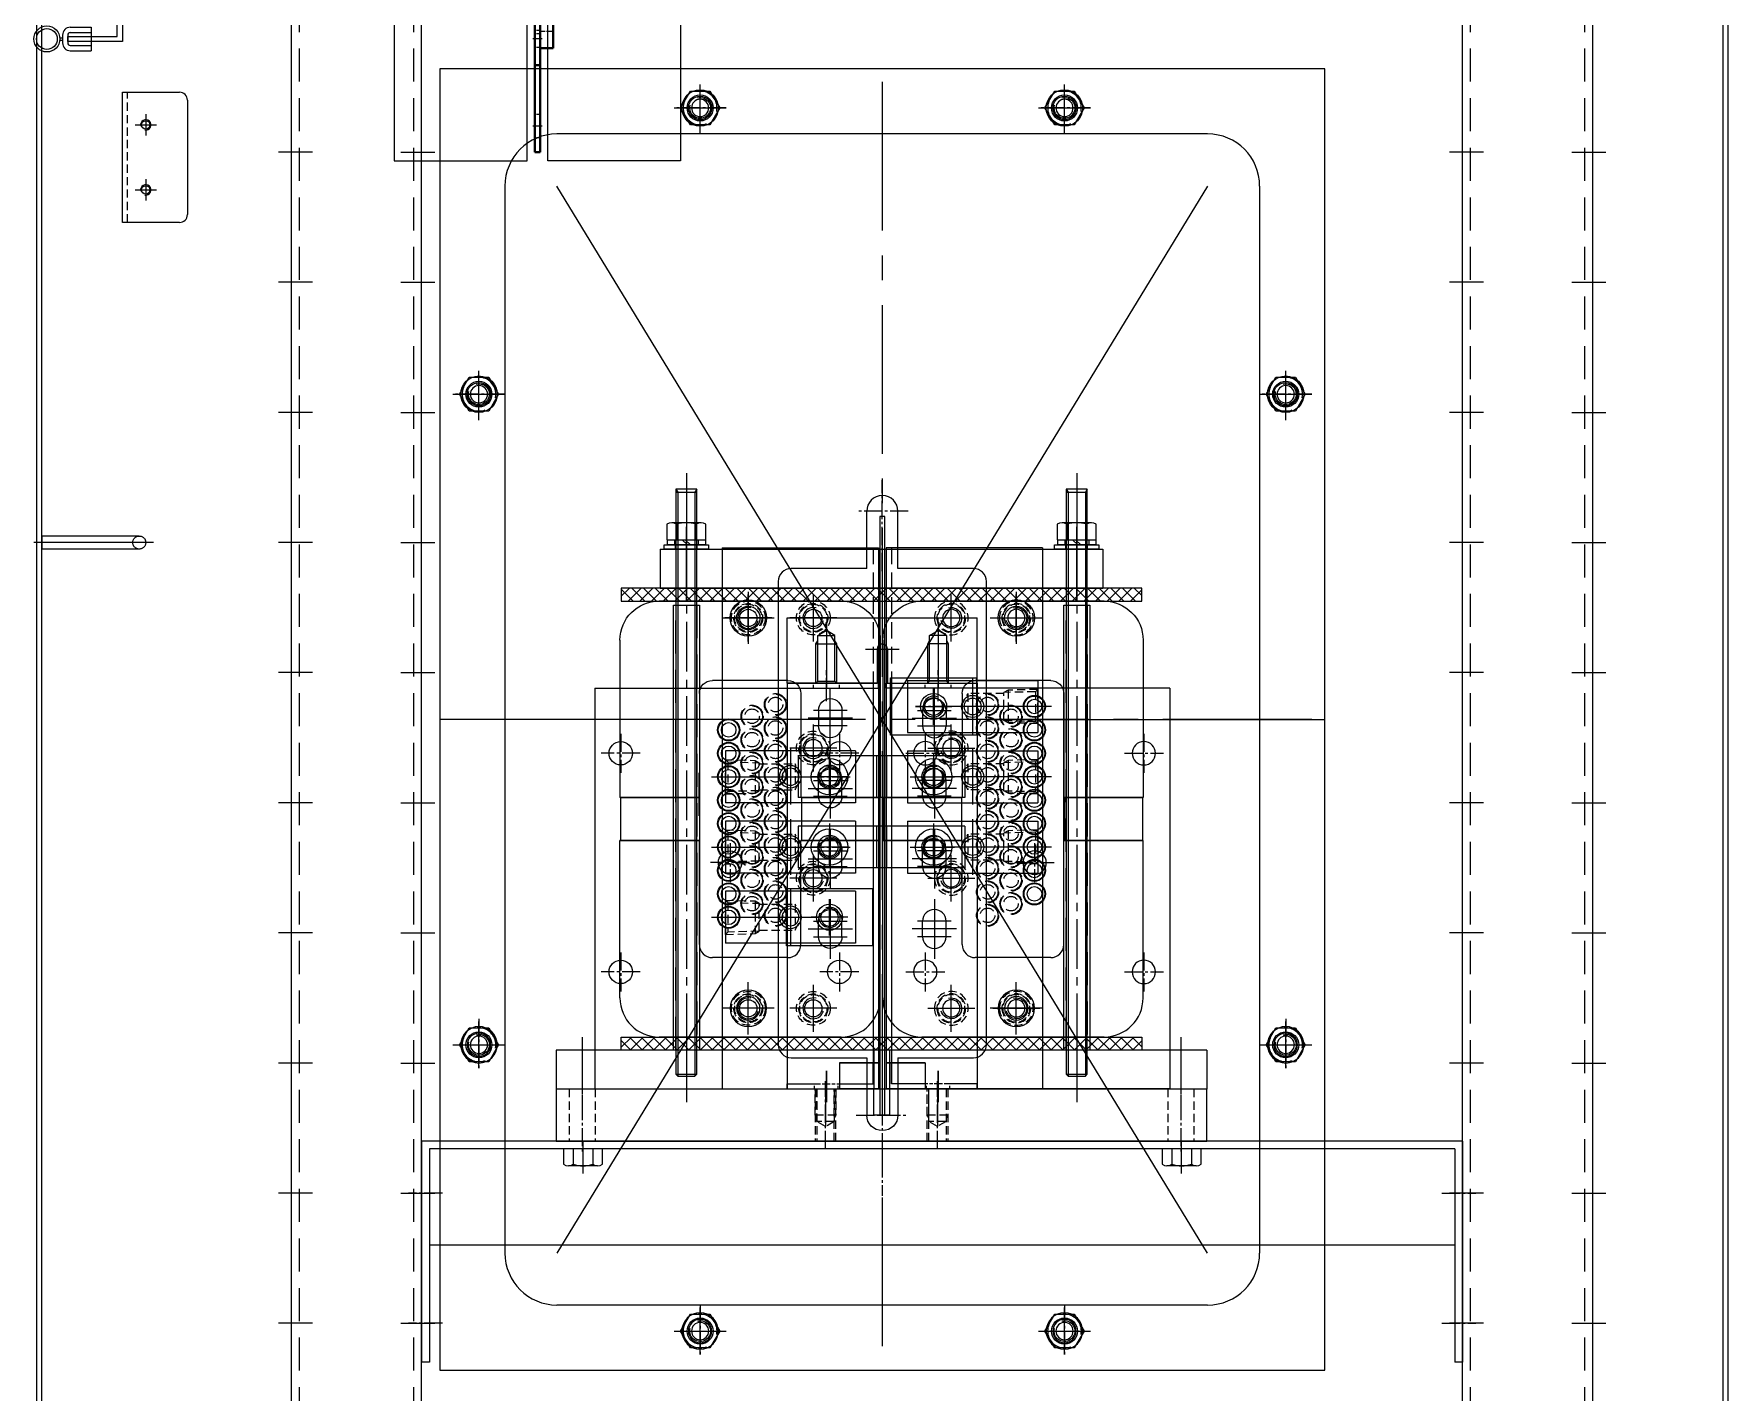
# Model space of a CAD drawing. Header units: millimetres. Extents: x 24815 to 37444, y -10619 to 6020.
# Drawn here: x 36793 to 37444, y 321 to 842 of the extents above; entities that cross this region are included whole.
import ezdxf

# ---------------------------------------------------------------- set-up
doc = ezdxf.new("R2010")
doc.units = ezdxf.units.MM
for name, pattern in [('CENTER', [50.8, 31.75, -6.35, 6.35, -6.35]), ('CENTER1', [10, 7, -1, 1, -1]), ('CENTER2', [28.575, 19.05, -3.175, 3.175, -3.175]), ('DPDM0486$0$CHAIN', [0.3543, 0.2362, -0.0295, 0.0591, -0.0295]), ('DPDM0486$0$DASHED', [0.2067, 0.1654, -0.0413]), ('DPDM0487$0$CHAIN', [0.3543, 0.2362, -0.0295, 0.0591, -0.0295]), ('DPDM0487$0$DASHED', [0.2067, 0.1654, -0.0413]), ('HIDDEN', [9.525, 6.35, -3.175]), ('HIDDEN2', [4.7625, 3.175, -1.5875]), ('HIDDENX2', [19.05, 12.7, -6.35])]:
    doc.linetypes.add(name, pattern=pattern)
for name, color, linetype in [('3', 3, 'Continuous'), ('______', 7, 'Continuous'), ('CENTER', 1, 'CENTER'), ('CL', 1, 'CENTER'), ('H', 2, 'HIDDEN'), ('HIDDEN', 2, 'HIDDEN'), ('THIN', 3, 'Continuous'), ('피치선', 1, 'Continuous')]:
    doc.layers.add(name, color=color, linetype=linetype)
for name, color, linetype, lineweight in [('DPDM0486$0$가려진 것(ISO)', 2, 'DPDM0486$0$DASHED', 18), ('DPDM0486$0$가시적인 것(ISO)', 3, 'Continuous', 40), ('DPDM0486$0$중심선(ISO)', 1, 'Continuous', 25), ('DPDM0487$0$가려진 것(ISO)', 2, 'DPDM0487$0$DASHED', 18), ('DPDM0487$0$가시적인 것(ISO)', 3, 'Continuous', 40), ('DPDM0487$0$중심선(ISO)', 1, 'Continuous', 25), ('외형선', 3, 'Continuous', 30)]:
    doc.layers.add(name, color=color, linetype=linetype, lineweight=lineweight)

# ---------------------------------------------------------------- blocks, each defined once
blk = doc.blocks.new('87erfasdfasdfasdfasdfsdaf')
at = {"color": 140}
for p, q in [((-12215.28, 14062.53), (-12215.28, 14958.53)), ((-12165.28, 14062.53), (-12165.28, 14958.53))]:
    blk.add_line(p, q, dxfattribs=at)
at = {"color": 2, "linetype": 'HIDDENX2'}
for p, q in [((-12212.28, 14062.53), (-12212.28, 14958.53)), ((-12168.28, 14062.53), (-12168.28, 14958.53))]:
    blk.add_line(p, q, dxfattribs=at)
at = {"color": 1}
for p, q in [((-12207.28, 14835.53), (-12220.28, 14835.53)), ((-12173.28, 14835.53), (-12160.28, 14835.53)), ((-12207.28, 14785.53), (-12220.28, 14785.53)), ((-12173.28, 14785.53), (-12160.28, 14785.53)), ((-12207.28, 14735.53), (-12220.28, 14735.53)), ((-12207.28, 14735.53), (-12220.28, 14735.53)), ((-12173.28, 14735.53), (-12160.28, 14735.53)), ((-12173.28, 14735.53), (-12160.28, 14735.53)), ((-12207.28, 14685.53), (-12220.28, 14685.53)), ((-12173.28, 14685.53), (-12160.28, 14685.53)), ((-12207.28, 14635.53), (-12220.28, 14635.53)), ((-12173.28, 14635.53), (-12160.28, 14635.53)), ((-12207.28, 14585.53), (-12220.28, 14585.53)), ((-12207.28, 14585.53), (-12220.28, 14585.53)), ((-12173.28, 14585.53), (-12160.28, 14585.53)), ((-12173.28, 14585.53), (-12160.28, 14585.53)), ((-12207.28, 14535.53), (-12220.28, 14535.53)), ((-12173.28, 14535.53), (-12160.28, 14535.53)), ((-12207.28, 14485.53), (-12220.28, 14485.53)), ((-12173.28, 14485.53), (-12160.28, 14485.53)), ((-12207.28, 14435.53), (-12220.28, 14435.53)), ((-12207.28, 14435.53), (-12220.28, 14435.53)), ((-12173.28, 14435.53), (-12160.28, 14435.53)), ((-12173.28, 14435.53), (-12160.28, 14435.53)), ((-12207.28, 14385.53), (-12220.28, 14385.53)), ((-12173.28, 14385.53), (-12160.28, 14385.53))]:
    blk.add_line(p, q, dxfattribs=at)
blk = doc.blocks.new('ASDHREWHREJJJ')
for p, q in [((14491.89, -8468.07), (14488.89, -8468.07)), ((14489.89, -8467.05), (14489.89, -8468.07)), ((14490.89, -8467.05), (14490.89, -8468.07)), ((14485.89, -8471.07), (14485.89, -8479.07)), ((14487.89, -8471.07), (14487.89, -8479.07)), ((14491.89, -8470.07), (14488.89, -8470.07)), ((14492.89, -8471.07), (14492.89, -8479.07)), ((14494.89, -8471.07), (14494.89, -8479.07)), ((14494.89, -8479.07), (14485.89, -8479.07))]:
    blk.add_line(p, q)
for radius in [5, 4]:
    blk.add_circle((14490.39, -8462.07), radius)
for centre, radius, start, end in [((14488.89, -8471.07), 3, 90, 180), ((14491.89, -8471.07), 3, 0, 90), ((14488.89, -8471.07), 1, 90, 180), ((14491.89, -8471.07), 1, 0, 90)]:
    blk.add_arc(centre, radius, start, end)
blk = doc.blocks.new('HFFFFFF')
at = {"color": 1}
for p, q in [((-14020.93, -13920.96), (-14020.93, -13870.96)), ((-14020.93, -13870.96), (-13998.93, -13870.96)), ((-13995.93, -13873.96), (-13995.93, -13917.96)), ((-13998.93, -13920.96), (-14020.93, -13920.96))]:
    blk.add_line(p, q, dxfattribs=at)
at = {"color": 2, "linetype": 'HIDDEN2'}
blk.add_line((-14018.93, -13920.96), (-14018.93, -13870.96), dxfattribs=at)
at = {"color": 3}
for centre in [(-14011.93, -13883.46), (-14011.93, -13908.46)]:
    blk.add_circle(centre, 1.6, dxfattribs=at)
at = {"color": 1}
for centre, start, end in [((-13998.93, -13873.96), 0, 90), ((-13998.93, -13917.96), 270, 0)]:
    blk.add_arc(centre, 3, start, end, dxfattribs=at)
for centre in [(-14011.93, -13883.46), (-14011.93, -13908.46)]:
    blk.add_arc(centre, 2, 259.35381, 193.7158)
at = {"layer": 'CENTER', "linetype": 'CENTER', "ltscale": 3}
for p, q in [((-14016.03, -13883.46), (-14007.83, -13883.46)), ((-14011.93, -13879.36), (-14011.93, -13887.56)), ((-14011.93, -13904.36), (-14011.93, -13912.56)), ((-14016.03, -13908.46), (-14007.83, -13908.46))]:
    blk.add_line(p, q, dxfattribs=at)
blk = doc.blocks.new('A$C02817C94')
at = {"color": 3}
for points in [[(622, 850), (622, 830), (620, 830), (620, 852), (648, 852), (648, 898), (2, 898), (2, 852), (33, 852), (33, 817.5), (12, 817.5), (12, 819.5), (31, 819.5), (31, 850), (0, 850), (0, 900), (650, 900), (650, 850)], [(2, 55), (2, 845), (20, 845), (20, 837), (22, 837), (22, 847), (0, 847), (0, 53), (22, 53), (22, 63), (20, 63), (20, 55)]]:
    blk.add_lwpolyline(points, close=True, dxfattribs=at)
at = {"layer": '3'}
blk.add_line((2, 627.5), (2, 622.5), dxfattribs=at)
at = {"layer": 'CENTER', "ltscale": 10}
blk.add_line((45, 625), (-1, 625), dxfattribs=at)
at = {"layer": 'H', "color": 2, "ltscale": 10}
for p, q in [((39.5, 627.5), (2, 627.5)), ((39.5, 622.5), (2, 622.5))]:
    blk.add_line(p, q, dxfattribs=at)
blk.add_circle((39.5, 625), 2.5, dxfattribs=at)
at = {"layer": '외형선', "lineweight": -3}
blk.add_lwpolyline([(630, 835), (632, 835), (632, 845), (648, 845), (648, 155), (632, 155), (632, 165), (630, 165), (630, 153), (650, 153), (650, 847), (630, 847), (630, 835)], dxfattribs=at)
for name, p in [('87erfasdfasdfasdfasdfsdaf', (12313.28, -14060.53)), ('HFFFFFF', (14053.93, 14668.96))]:
    blk.add_blockref(name, p)
at = {"xscale": -1}
blk.add_blockref('87erfasdfasdfasdfasdfsdaf', (-11617.28, -14060.53), dxfattribs=at)
at = {"color": 4, "rotation": 90.00000000000001}
blk.add_blockref('ASDHREWHREJJJ', (-8458.07, -13671.89), dxfattribs=at)
blk = doc.blocks.new('TTYU')
at = {"color": 2, "linetype": 'HIDDENX2'}
blk.add_lwpolyline([(-49709.55, 19626.02), (-49702.04, 19626.02), (-49698.29, 19632.52), (-49702.04, 19639.02), (-49709.55, 19639.02), (-49713.3, 19632.52), (-49709.55, 19626.02)], dxfattribs=at)
blk.add_circle((-49705.79, 19632.52), 6.5, dxfattribs=at)
blk.add_circle((-49705.79, 19632.52), 3.32)
at = {"layer": 'CENTER'}
for p, q in [((-49705.79, 19641.52), (-49705.79, 19623.52)), ((-49715.8, 19632.52), (-49695.79, 19632.52))]:
    blk.add_line(p, q, dxfattribs=at)
at = {"layer": 'THIN'}
blk.add_arc((-49705.79, 19632.52), 4, 255, 195, dxfattribs=at)
blk = doc.blocks.new('ASERFAWEW')
at = {"color": 1, "linetype": 'CENTER2', "ltscale": 3}
for p, q in [((-1459.43, -8335.67), (-1459.43, -8825.67)), ((-1294.43, -8580.67), (-1624.43, -8580.67))]:
    blk.add_line(p, q, dxfattribs=at)
at = {"color": 3}
for p, q in [((-1334.43, -8355.67), (-1584.43, -8355.67)), ((-1604.43, -8375.67), (-1604.43, -8785.67)), ((-1314.43, -8375.67), (-1314.43, -8785.67)), ((-1334.43, -8805.67), (-1584.43, -8805.67))]:
    blk.add_line(p, q, dxfattribs=at)
for p, q in [((-1334.43, -8785.67), (-1584.43, -8375.67)), ((-1334.43, -8375.67), (-1584.43, -8785.67))]:
    blk.add_line(p, q)
for centre in [(-1529.43, -8345.67), (-1389.43, -8345.67), (-1614.43, -8455.67), (-1304.43, -8455.67), (-1614.43, -8705.67), (-1304.43, -8705.67), (-1529.43, -8815.67), (-1389.43, -8815.67)]:
    blk.add_circle(centre, 5, dxfattribs=at)
for centre, start, end in [((-1584.43, -8375.67), 90, 180), ((-1334.43, -8375.67), 0, 90), ((-1584.43, -8785.67), 180, 270), ((-1334.43, -8785.67), 270, 0)]:
    blk.add_arc(centre, 20, start, end, dxfattribs=at)
at = {"xscale": -1, "rotation": 180}
for p in [(48176.37, 11286.86), (48316.37, 11286.86), (48091.37, 11176.86), (48401.37, 11176.86), (48091.37, 10926.86), (48401.37, 10926.86), (48176.37, 10816.86), (48316.37, 10816.86)]:
    blk.add_blockref('TTYU', p, dxfattribs=at)
blk = doc.blocks.new('A$C495700C9')
blk.add_blockref('ASERFAWEW', (1134.43, 9137.67))
blk = doc.blocks.new('A$C6E9009D9')
at = {"color": 32}
for p, q in [((-100, -235), (-100, 15)), ((-100, 15), (240, 15)), ((240, 15), (240, -235)), ((64, -105.02), (64, -83.02)), ((76, -105.02), (76, -83.02)), ((30, -235), (-100, -235)), ((30, -235), (-100, -235)), ((110, -235), (240, -235)), ((110, -235), (240, -235))]:
    blk.add_line(p, q, dxfattribs=at)
at = {"color": 1, "linetype": 'CENTER1'}
for p, q in [((0, -10), (0, 10)), ((140, -10), (140, 10)), ((-10.01, 0), (10.01, 0)), ((129.99, 0), (150.01, 0)), ((70, -106.02), (70, -52.02)), ((60, -83.02), (80, -83.02)), ((-85, -120), (-85, -100)), ((225, -120), (225, -100)), ((-95.01, -110), (-74.99, -110)), ((214.99, -110), (235.01, -110))]:
    blk.add_line(p, q, dxfattribs=at)
at = {"color": 32}
for points in [[(30, -235), (30, -110.02, -0.414214), (35, -105.02), (64, -105.02)], [(76, -105.02), (105, -105.02, -0.414214), (110, -110.02), (110, -235)]]:
    blk.add_lwpolyline(points, format="xyb", dxfattribs=at)
for centre, radius in [((0, 0), 7), ((140, 0), 7), ((0, 0), 4.5), ((140, 0), 4.5), ((-85, -110), 7), ((225, -110), 7), ((-85, -110), 4.5), ((225, -110), 4.5)]:
    blk.add_circle(centre, radius, dxfattribs=at)
blk.add_arc((70, -83.02), 6, 0, 180, dxfattribs=at)
at = {"layer": '______', "color": 32, "ltscale": 10}
for centre, radius in [((18.5, -124.02), 7), ((121.5, -124.02), 7), ((18.5, -124.02), 4.5), ((121.5, -124.02), 4.5)]:
    blk.add_circle(centre, radius, dxfattribs=at)
at = {"layer": 'CENTER', "ltscale": 10}
for p, q in [((18.5, -114.02), (18.5, -134.02)), ((121.5, -114.02), (121.5, -134.02)), ((28.5, -124.02), (8.5, -124.02)), ((131.5, -124.02), (111.5, -124.02))]:
    blk.add_line(p, q, dxfattribs=at)
blk = doc.blocks.new('A$C4D4E1FDF')
at = {"color": 32}
for p, q in [((100, 15), (-240, 15)), ((-240, 15), (-240, -235)), ((100, -235), (100, 15)), ((-76, -176.98), (-76, -154.98)), ((-64, -176.98), (-64, -154.98)), ((-110, -235), (-240, -235)), ((-30, -235), (100, -235))]:
    blk.add_line(p, q, dxfattribs=at)
at = {"color": 1, "linetype": 'CENTER1'}
for p, q in [((-140, -10), (-140, 10)), ((0, -10), (0, 10)), ((10.01, 0), (-10.01, 0)), ((-129.99, 0), (-150.01, 0)), ((-225, -120), (-225, -100)), ((85, -120), (85, -100)), ((-214.99, -110), (-235.01, -110)), ((95.01, -110), (74.99, -110)), ((-70, -177.98), (-70, -142.98)), ((-60, -154.98), (-80, -154.98))]:
    blk.add_line(p, q, dxfattribs=at)
at = {"color": 32}
for points in [[(-76, -176.98), (-105, -176.98, 0.414214), (-110, -181.98), (-110, -235)], [(-30, -235), (-30, -181.98, 0.414214), (-35, -176.98), (-64, -176.98)]]:
    blk.add_lwpolyline(points, format="xyb", dxfattribs=at)
for centre, radius in [((-140, 0), 7), ((0, 0), 7), ((-140, 0), 4.5), ((0, 0), 4.5), ((-225, -110), 7), ((85, -110), 7), ((-225, -110), 4.5), ((85, -110), 4.5)]:
    blk.add_circle(centre, radius, dxfattribs=at)
blk.add_arc((-70, -154.98), 6, 0, 180, dxfattribs=at)
at = {"layer": '______', "color": 32, "ltscale": 10}
for centre, radius in [((-121.5, -195.98), 7), ((-121.5, -195.98), 4.5), ((-18.5, -195.98), 7), ((-18.5, -195.98), 4.5)]:
    blk.add_circle(centre, radius, dxfattribs=at)
at = {"layer": 'CENTER', "ltscale": 10}
for p, q in [((-121.5, -185.98), (-121.5, -205.98)), ((-18.5, -185.98), (-18.5, -205.98)), ((-131.5, -195.98), (-111.5, -195.98)), ((-28.5, -195.98), (-8.5, -195.98))]:
    blk.add_line(p, q, dxfattribs=at)
blk = doc.blocks.new('asdgdgd')
at = {"color": 252}
for p, q in [((-650.59, 283.02), (-580.59, 283.02)), ((-665.59, 268.02), (-665.59, 207.52)), ((-565.59, 268.02), (-565.59, 207.52)), ((-635.09, 247.52), (-635.09, 207.52)), ((-630.09, 252.52), (-601.09, 252.52)), ((-596.09, 247.52), (-596.09, 207.52)), ((-665.59, 207.52), (-635.09, 207.52)), ((-596.09, 207.52), (-565.59, 207.52))]:
    blk.add_line(p, q, dxfattribs=at)
for centre, radius, start, end in [((-650.59, 268.02), 15, 90, 180), ((-580.59, 268.02), 15, 0, 90), ((-630.09, 247.52), 5, 90, 180), ((-601.09, 247.52), 5, 0, 90)]:
    blk.add_arc(centre, radius, start, end, dxfattribs=at)
blk = doc.blocks.new('njksrjae35')
h = blk.add_hatch()
h.set_pattern_fill('ANSI37', color=256, style=0)
h.set_pattern_definition([(45, (-1058.3974, 44588.323), (-2.24506403, 2.24506403), []), (135, (-1058.3974, 44588.323), (-2.24506403, -2.24506403), [])])
h.paths.add_polyline_path([(18164.67, 20956.2), (18164.67, 20961.2), (17964.67, 20961.2), (17964.67, 20956.2)])
at = {"color": 4}
for p, q in [((18164.67, 20961.2), (17964.67, 20961.2)), ((17964.67, 20961.2), (17964.67, 20956.2)), ((17964.67, 20956.2), (18164.67, 20956.2)), ((18164.67, 20956.2), (18164.67, 20961.2))]:
    blk.add_line(p, q, dxfattribs=at)
blk = doc.blocks.new('A$C686D5E35')
at = {"color": 1, "linetype": 'CENTER2', "ltscale": 0.2}
blk.add_line((0, 36), (0, -9.5), dxfattribs=at)
for p, q in [((4, 32), (-4, 32)), ((-4, 30.83), (4, 30.83)), ((5.63, 19.1), (-5.63, 19.1)), ((-3.75, 18.52), (-3.75, 12.6)), ((3.75, 18.52), (3.75, 12.6)), ((-4.2, 9), (-4.2, 10.6)), ((-1.57, 12.6), (0.43, 10.6)), ((-0.43, 12.6), (1.57, 10.6)), ((4.2, 9), (4.2, 10.6)), ((-4, -192.82), (4, -192.82))]:
    blk.add_line(p, q)
at = {"color": 8}
for p, q in [((-5, -183.5), (-5, -12.5)), ((-5, -12.5), (5, -12.5)), ((5, -12.5), (5, -183.5)), ((5, -183.5), (-5, -183.5))]:
    blk.add_line(p, q, dxfattribs=at)
at = {"color": 2, "linetype": 'HIDDENX2'}
for p, q in [((-4, -183.5), (-4, -12.5)), ((4, -12.5), (4, -183.5))]:
    blk.add_line(p, q, dxfattribs=at)
for points in [[(-4, 32), (-4, -192.82), (-3.32, -193.5), (3.32, -193.5), (4, -192.82), (4, 32)], [(-8.5, 9), (-8.5, 10.6), (8.5, 10.6), (8.5, 9), (-8.5, 9)], [(7.3, 12.6), (7.3, 10.6), (-7.3, 10.6), (-7.3, 12.6), (7.3, 12.6)]]:
    blk.add_lwpolyline(points)
blk.add_lwpolyline([(7.51, 12.6), (7.51, 18.52, 0.309401), (3.75, 18.52, 0.154701), (-3.75, 18.52, 0.309401), (-7.51, 18.52), (-7.51, 12.6), (7.51, 12.6)], format="xyb")
at = {"layer": 'CENTER', "linetype": 'CENTER2'}
blk.add_line((0, 38.18), (0, -202.5), dxfattribs=at)
at = {"layer": 'CENTER'}
for p, q in [((0, 26.6), (0, -7.4)), ((0, 21.6), (0, -7.4)), ((0, -11), (0, 17.6))]:
    blk.add_line(p, q, dxfattribs=at)
at = {"layer": 'HIDDEN'}
for p, q in [((-4.6, 12.6), (-4.6, 10.6)), ((4.6, 12.6), (4.6, 10.6))]:
    blk.add_line(p, q, dxfattribs=at)
at = {"layer": 'THIN'}
for points in [[(-4, 32), (-3.32, 30.83), (-3.32, -193.5)], [(4, 32), (3.32, 30.83), (3.32, -193.5)]]:
    blk.add_lwpolyline(points, dxfattribs=at)
blk = doc.blocks.new('A$C65CF651A')
at = {"color": 1}
for p, q in [((-25, -10), (-25, 10)), ((25, 10), (-25, 10)), ((25, -10), (25, 10)), ((25, -10), (-25, -10))]:
    blk.add_line(p, q, dxfattribs=at)
at = {"linetype": 'HIDDEN2'}
for p, q in [((-25, 6.58), (-25, -6.58)), ((-24.12, 5.69), (-25, 6.58)), ((-24.12, -5.69), (-24.12, 5.69)), ((-12.03, 5.38), (-24.12, 5.69)), ((-13.6, -6.28), (-13.6, 6.28)), ((-12.03, 5.38), (-12.03, -5.38)), ((-12.03, 5), (1.78, 5)), ((1.78, 5), (4.42, 0)), ((1.78, -5), (1.78, 5)), ((4.42, 0), (1.78, -5)), ((-25, -6.58), (-24.12, -5.69)), ((-24.12, -5.69), (-12.03, -5.38)), ((-12.03, -5), (1.78, -5))]:
    blk.add_line(p, q, dxfattribs=at)
at = {"color": 2, "linetype": 'CENTER', "ltscale": 3}
for p, q in [((0, -10.71), (0, 10.71)), ((15, 7), (15, -7)), ((-30.28, 0), (-9.88, 0)), ((-10.71, 0), (10.71, 0)), ((22, 0), (8, 0))]:
    blk.add_line(p, q, dxfattribs=at)
at = {"linetype": 'HIDDEN2'}
for points in [[(-25, 6.58), (-13.6, 6.28), (-12.03, 5.38)], [(-25, -6.58), (-13.6, -6.28), (-12.03, -5.38)]]:
    blk.add_lwpolyline(points, dxfattribs=at)
at = {"color": 1}
for radius in [4.25, 3.25]:
    blk.add_circle((0, 0), radius, dxfattribs=at)
at = {"color": 3}
blk.add_circle((15, 0), 3.4, dxfattribs=at)
blk.add_arc((15, 0), 4, 250.34377, 203.5291)
blk = doc.blocks.new('A$C3C485ACB')
at = {"color": 1, "linetype": 'CENTER2'}
for p, q in [((0, 20), (0, -5)), ((150, 20), (150, -5))]:
    blk.add_line(p, q, dxfattribs=at)
at = {"color": 40}
for p, q in [((-10, 15), (160, 15)), ((-10, 15), (-10, 0)), ((160, 15), (160, 0)), ((-10, 0), (160, 0))]:
    blk.add_line(p, q, dxfattribs=at)
blk = doc.blocks.new('A$C2D0135BD')
at = {"color": 40}
for p, q in [((200, 0), (-50, 0)), ((-50, 0), (-50, -15)), ((78, 0), (78, -15)), ((200, 0), (200, -15)), ((72, 0), (72, -15)), ((200, -15), (-50, -15))]:
    blk.add_line(p, q, dxfattribs=at)
at = {"color": 1, "linetype": 'CENTER2'}
for p, q in [((-40, 5), (-40, -20)), ((0, 5), (0, -20)), ((150, 5), (150, -20)), ((190, 5), (190, -20))]:
    blk.add_line(p, q, dxfattribs=at)
blk = doc.blocks.new('A$C08576EB6')
at = {"color": 252}
for p, q in [((44.75, 121.5), (44.75, 105)), ((14.75, 112), (44.75, 112)), ((14.75, 112), (14.75, 95.5)), ((84.25, 112), (114.25, 112)), ((84.25, 112), (84.25, 95.5)), ((114.25, 112), (114.25, 95.5)), ((115.75, 112), (145.75, 112)), ((115.75, 112), (115.75, 95.5)), ((145.75, 112), (145.75, 95.5)), ((185.25, 112), (215.25, 112)), ((185.25, 112), (185.25, 95.5)), ((215.25, 112), (215.25, 95.5)), ((14.75, 95.5), (44.75, 95.5)), ((84.25, 95.5), (114.25, 95.5)), ((115.75, 95.5), (145.75, 95.5)), ((185.25, 95.5), (215.25, 95.5))]:
    blk.add_line(p, q, dxfattribs=at)
at = {"color": 252, "linetype": 'HIDDEN'}
for centre, radius in [((74.25, 147.75), 4.25), ((74.25, 147.75), 4), ((74.25, 147.75), 2.8), ((155.75, 147.75), 4.25), ((155.75, 147.75), 4), ((155.75, 147.75), 2.8), ((65.25, 143.25), 4.25), ((65.25, 143.25), 4), ((65.25, 143.25), 2.8), ((164.75, 143.25), 4.25), ((164.75, 143.25), 4), ((164.75, 143.25), 2.8), ((65.25, 134.25), 4.25), ((65.25, 134.25), 4), ((65.25, 134.25), 2.8), ((74.25, 138.75), 4.25), ((74.25, 138.75), 4), ((74.25, 138.75), 2.8), ((155.75, 138.75), 4.25), ((155.75, 138.75), 4), ((155.75, 138.75), 2.8), ((164.75, 134.25), 4.25), ((164.75, 134.25), 4), ((164.75, 134.25), 2.8), ((74.25, 129.75), 4.25), ((74.25, 129.75), 4), ((74.25, 129.75), 2.8), ((155.75, 129.75), 4.25), ((155.75, 129.75), 4), ((155.75, 129.75), 2.8), ((65.25, 125.25), 4.25), ((65.25, 125.25), 4), ((65.25, 125.25), 2.8), ((74.25, 120.75), 4.25), ((74.25, 120.75), 4), ((155.75, 120.75), 4.25), ((155.75, 120.75), 4), ((164.75, 125.25), 4.25), ((164.75, 125.25), 4), ((164.75, 125.25), 2.8), ((65.25, 116.25), 4.25), ((65.25, 116.25), 4), ((65.25, 116.25), 2.8), ((74.25, 120.75), 2.8), ((155.75, 120.75), 2.8), ((164.75, 116.25), 4.25), ((164.75, 116.25), 4), ((164.75, 116.25), 2.8), ((65.25, 107.25), 4.25), ((65.25, 107.25), 4), ((74.25, 111.75), 4.25), ((74.25, 111.75), 4), ((74.25, 111.75), 2.8), ((155.75, 111.75), 4.25), ((155.75, 111.75), 4), ((155.75, 111.75), 2.8), ((164.75, 107.25), 4.25), ((164.75, 107.25), 4), ((65.25, 107.25), 2.8), ((74.25, 102.75), 4.25), ((74.25, 102.75), 4), ((74.25, 102.75), 2.8), ((155.75, 102.75), 4.25), ((155.75, 102.75), 4), ((155.75, 102.75), 2.8), ((164.75, 107.25), 2.8), ((65.25, 98.25), 4.25), ((65.25, 98.25), 4), ((65.25, 98.25), 2.8), ((74.25, 93.75), 4.25), ((74.25, 93.75), 4), ((155.75, 93.75), 4.25), ((155.75, 93.75), 4), ((164.75, 98.25), 4.25), ((164.75, 98.25), 4), ((164.75, 98.25), 2.8), ((65.25, 89.25), 4.25), ((65.25, 89.25), 4), ((65.25, 89.25), 2.8), ((74.25, 93.75), 2.8), ((155.75, 93.75), 2.8), ((164.75, 89.25), 4.25), ((164.75, 89.25), 4), ((164.75, 89.25), 2.8), ((74.25, 84.75), 4.25), ((74.25, 84.75), 4), ((74.25, 84.75), 2.8), ((155.75, 84.75), 4.25), ((155.75, 84.75), 4), ((155.75, 84.75), 2.8), ((65.25, 80.25), 4.25), ((65.25, 80.25), 4), ((65.25, 80.25), 2.8), ((74.25, 75.75), 4.25), ((74.25, 75.75), 4), ((74.25, 75.75), 2.8), ((155.75, 75.75), 4.25), ((155.75, 75.75), 4), ((155.75, 75.75), 2.8), ((164.75, 80.25), 4.25), ((164.75, 80.25), 4), ((164.75, 80.25), 2.8), ((65.25, 71.25), 4.25), ((65.25, 71.25), 4), ((65.25, 71.25), 2.8), ((164.75, 71.25), 4.25), ((164.75, 71.25), 4), ((164.75, 71.25), 2.8), ((74.25, 66.75), 4.25), ((74.25, 66.75), 4), ((74.25, 66.75), 2.8), ((155.75, 66.75), 4.25), ((155.75, 66.75), 4), ((155.75, 66.75), 2.8)]:
    blk.add_circle(centre, radius, dxfattribs=at)
at = {"color": 2}
for centre in [(173.75, 147), (56.25, 138), (173.75, 138), (56.25, 129), (173.75, 129), (56.25, 120), (173.75, 120), (56.25, 111), (173.75, 111), (56.25, 102), (173.75, 102), (56.25, 93), (173.75, 93), (56.25, 84), (173.75, 84), (56.25, 75), (173.75, 75), (56.25, 66)]:
    blk.add_circle(centre, 4.25, dxfattribs=at)
at = {"color": 1}
for centre, radius in [((173.75, 147), 4), ((173.75, 147), 2.8), ((56.25, 138), 4), ((56.25, 138), 2.8), ((173.75, 138), 4), ((173.75, 138), 2.8), ((56.25, 129), 4), ((56.25, 129), 2.8), ((173.75, 129), 4), ((173.75, 129), 2.8), ((56.25, 120), 4), ((173.75, 120), 4), ((56.25, 120), 2.8), ((173.75, 120), 2.8), ((56.25, 111), 4), ((56.25, 111), 2.8), ((173.75, 111), 4), ((173.75, 111), 2.8), ((56.25, 102), 4), ((56.25, 102), 2.8), ((173.75, 102), 4), ((173.75, 102), 2.8), ((56.25, 93), 4), ((56.25, 93), 2.8), ((173.75, 93), 4), ((173.75, 93), 2.8), ((56.25, 84), 4), ((56.25, 84), 2.8), ((173.75, 84), 4), ((173.75, 84), 2.8), ((56.25, 75), 4), ((173.75, 75), 4), ((56.25, 75), 2.8), ((173.75, 75), 2.8), ((56.25, 66), 4), ((56.25, 66), 2.8)]:
    blk.add_circle(centre, radius, dxfattribs=at)
for name, p in [('A$C686D5E35', (40, 198.5)), ('A$C686D5E35', (190, 198.5)), ('A$C3C485ACB', (40, 192.5)), ('njksrjae35', (-17949.67, -20768.7)), ('A$C2D0135BD', (40, 15))]:
    blk.add_blockref(name, p)
at = {"color": 252, "xscale": -1}
for p in [(-551.09, -95.52), (-450.09, -95.52)]:
    blk.add_blockref('asdgdgd', p, dxfattribs=at)
at = {"rotation": 180}
for p in [(150, 147), (150, 120), (150, 93)]:
    blk.add_blockref('A$C65CF651A', p, dxfattribs=at)
at = {"xscale": -1, "rotation": 180}
for name, p in [('A$C65CF651A', (80, 120)), ('A$C65CF651A', (80, 93)), ('A$C65CF651A', (80, 66)), ('njksrjae35', (-17949.67, 20976.2))]:
    blk.add_blockref(name, p, dxfattribs=at)
at = {"color": 252, "rotation": 180}
for p in [(-551.09, 303.02), (-450.09, 303.02)]:
    blk.add_blockref('asdgdgd', p, dxfattribs=at)
blk = doc.blocks.new('A$C74E153AB')
at = {"color": 6}
for p, q in [((12, 8), (-52, 8)), ((-52, 8), (-52, -8)), ((-22, 8), (-22, -8)), ((-18, -8), (-18, 8)), ((12, 8), (12, -8)), ((12, -8), (-52, -8))]:
    blk.add_line(p, q, dxfattribs=at)
at = {"color": 1, "linetype": 'CENTER1'}
for p, q in [((-40, 9), (-40, -9)), ((0, 9), (0, -9)), ((-49, 0), (-31, 0)), ((-9, 0), (9, 0))]:
    blk.add_line(p, q, dxfattribs=at)
at = {"color": 6}
for centre, radius in [((-40, 0), 7), ((0, 0), 7), ((-40, 0), 4.5), ((0, 0), 4.5)]:
    blk.add_circle(centre, radius, dxfattribs=at)
blk = doc.blocks.new('A$C4D3F2D61')
at = {"color": 1, "linetype": 'CENTER1'}
for p, q in [((7, 0), (-7, 0)), ((0, 6.12), (0, -7))]:
    blk.add_line(p, q, dxfattribs=at)
at = {"color": 1}
blk.add_lwpolyline([(16.5, -11), (-16.5, -11), (-16.5, 11), (16.5, 11)], close=True, dxfattribs=at)
blk.add_circle((0, 0), 5, dxfattribs=at)
blk = doc.blocks.new('A$C744971EF')
for name, p in [('A$C4D3F2D61', (0, 0)), ('A$C74E153AB', (0, -27)), ('A$C74E153AB', (0, -54)), ('A$C4D3F2D61', (-40, -81))]:
    blk.add_blockref(name, p)
blk = doc.blocks.new('A$C5DD32F18')
at = {"color": 6}
for p, q in [((-109, 154, 0), (-109, 0, 0)), ((-109, 154), (0, 154)), ((0, 154, 0), (0, 10, 0)), ((-15, 10, 0), (0, 10, 0)), ((-15, 10, 0), (-15, 0, 0)), ((-2, 10), (-2, 2)), ((0, 10), (0, 0)), ((-109, 0, 0), (-15, 0, 0)), ((-15, 2), (-2, 2)), ((0, 0), (-15, 0))]:
    blk.add_line(p, q, dxfattribs=at)
at = {"color": 2, "linetype": 'HIDDENX2'}
for p, q in [((-2, 154, 0), (-2, 10, 0)), ((-35, 0), (-35, 2)), ((-35, 2), (-15, 2))]:
    blk.add_line(p, q, dxfattribs=at)
at = {"color": 1, "linetype": 'CENTER1'}
for p, q in [((-99, 136.5, 0), (-99, 121.5, 0)), ((-15, 136.5, 0), (-15, 121.5, 0)), ((-91.5, 129, 0), (-106.5, 129, 0)), ((-7.5, 129, 0), (-22.5, 129, 0)), ((-57, 94.5, 0), (-57, 79.5, 0)), ((-49.5, 87, 0), (-64.5, 87, 0)), ((-99, 52.5, 0), (-99, 37.5, 0)), ((-15, 52.5, 0), (-15, 37.5, 0)), ((-91.5, 45, 0), (-106.5, 45, 0)), ((-7.5, 45, 0), (-22.5, 45, 0))]:
    blk.add_line(p, q, dxfattribs=at)
at = {"color": 1, "linetype": 'CENTER', "ltscale": 3}
blk.add_line((-20, -5), (-20, 7), dxfattribs=at)
at = {"color": 2, "linetype": 'HIDDEN', "ltscale": 0.2}
for p, q in [((-24.5, 0, 0), (-24.5, 2, 0)), ((-15.5, 0, 0), (-15.5, 2, 0))]:
    blk.add_line(p, q, dxfattribs=at)
at = {"color": 6}
for centre in [(-99, 129, 0), (-15, 129, 0), (-57, 87, 0), (-99, 45, 0), (-15, 45, 0)]:
    blk.add_circle(centre, 4.5, dxfattribs=at)
blk = doc.blocks.new('A$C2FB30E18')
at = {"color": 6}
for p, q in [((0, 154), (0, 0)), ((35, 154), (0, 154)), ((35, 154), (35, 2)), ((14, 145.5), (14, 139.5)), ((23, 145.5), (23, 139.5)), ((14, 112.5), (14, 118.5)), ((23, 112.5), (23, 118.5)), ((14, 85.5), (14, 91.5)), ((23, 85.5), (23, 91.5)), ((14, 58.5), (14, 64.5)), ((23, 58.5), (23, 64.5)), ((0, 10), (15, 10)), ((2, 2), (2, 10)), ((15, 10), (15, 0)), ((35, 0), (0, 0)), ((15, 2), (2, 2)), ((15, 2), (2, 2)), ((35, 2), (35, 0))]:
    blk.add_line(p, q, dxfattribs=at)
at = {"color": 2, "linetype": 'HIDDEN', "ltscale": 0.2}
for p, q in [((2, 154), (2, 10)), ((35, 2), (15, 2)), ((15.5, 0, 0), (15.5, 2, 0)), ((24.5, 0, 0), (24.5, 2, 0))]:
    blk.add_line(p, q, dxfattribs=at)
at = {"color": 1, "linetype": 'CENTER', "ltscale": 10}
for p, q in [((18.5, 131), (18.5, 154)), ((12, 145.5), (25, 145.5)), ((10, 142.5), (27, 142.5)), ((12, 139.5), (25, 139.5)), ((18.5, 127), (18.5, 104)), ((25, 118.5), (12, 118.5)), ((27, 115.5), (10, 115.5)), ((25, 112.5), (12, 112.5)), ((18.5, 100), (18.5, 77)), ((25, 91.5), (12, 91.5)), ((27, 88.5), (10, 88.5)), ((25, 85.5), (12, 85.5)), ((18.5, 73), (18.5, 50)), ((27, 61.5), (10, 61.5)), ((25, 64.5), (12, 64.5)), ((25, 58.5), (12, 58.5))]:
    blk.add_line(p, q, dxfattribs=at)
at = {"color": 1, "linetype": 'CENTER', "ltscale": 3}
blk.add_line((20, 7), (20, -5), dxfattribs=at)
at = {"color": 6}
for centre, start, end in [((18.5, 145.5), 0, 180), ((18.5, 139.5), 180, 0), ((18.5, 118.5), 0, 180), ((18.5, 112.5), 180, 0), ((18.5, 91.5), 0, 180), ((18.5, 85.5), 180, 0), ((18.5, 64.5), 0, 180), ((18.5, 58.5), 180, 0)]:
    blk.add_arc(centre, 4.5, start, end, dxfattribs=at)
blk = doc.blocks.new('A$C3A6221F5')
at = {"color": 2, "linetype": 'HIDDEN2'}
for radius in [6.5, 5.55, 5.25]:
    blk.add_circle((0, 0), radius, dxfattribs=at)
blk.add_circle((0, 0), 3.32)
at = {"layer": 'CENTER', "color": 1, "linetype": 'CENTER', "ltscale": 3}
for p, q in [((0, -9), (0, 9)), ((9, 0), (-9, 0))]:
    blk.add_line(p, q, dxfattribs=at)
at = {"layer": 'CENTER'}
for p, q in [((0, -7), (0, 7)), ((7, 0), (-7, 0))]:
    blk.add_line(p, q, dxfattribs=at)
at = {"layer": 'THIN'}
blk.add_arc((0, 0), 4, 75, 345, dxfattribs=at)
blk = doc.blocks.new('A$C020A6B57')
at = {"color": 6}
for p, q in [((-60, 208), (-60, 0)), ((-60, 208), (0, 208)), ((0, 208), (0, 10)), ((-15, 10, 0), (0, 10, 0)), ((-15, 10, 0), (-15, 0, 0)), ((-2, 10), (-2, 2)), ((0, 10), (0, 0)), ((-60, 0), (-15, 0, 0)), ((-15, 2), (-2, 2)), ((0, 0), (-15, 0))]:
    blk.add_line(p, q, dxfattribs=at)
at = {"color": 2, "linetype": 'HIDDEN'}
blk.add_line((-2, 208), (-2, 10), dxfattribs=at)
at = {"color": 1, "linetype": 'CENTER', "ltscale": 3}
blk.add_line((-20, -5), (-20, 7), dxfattribs=at)
at = {"color": 2, "linetype": 'HIDDENX2'}
for p, q in [((-35, 0), (-35, 2)), ((-35, 2), (-15, 2))]:
    blk.add_line(p, q, dxfattribs=at)
at = {"color": 2, "linetype": 'HIDDEN', "ltscale": 0.2}
for p, q in [((-24.5, 0, 0), (-24.5, 2, 0)), ((-15.5, 0, 0), (-15.5, 2, 0))]:
    blk.add_line(p, q, dxfattribs=at)
at = {"ltscale": 10}
for p in [(-50, 181), (-25, 181), (-25, 131), (-25, 81), (-50, 31), (-25, 31)]:
    blk.add_blockref('A$C3A6221F5', p, dxfattribs=at)
blk = doc.blocks.new('A$C7E613AAC')
at = {"color": 1, "linetype": 'CENTER1'}
for p, q in [((0, 149, 0), (0, 161, 0)), ((-79, 136.5, 0), (-79, 121.5, 0)), ((5, 136.5, 0), (5, 121.5, 0)), ((-71.5, 129, 0), (-86.5, 129, 0)), ((12.5, 129, 0), (-2.5, 129, 0)), ((-37, 94.5, 0), (-37, 79.5, 0)), ((-29.5, 87, 0), (-44.5, 87, 0)), ((-79, 52.5, 0), (-79, 37.5, 0)), ((5, 52.5, 0), (5, 37.5, 0)), ((-71.5, 45, 0), (-86.5, 45, 0)), ((12.5, 45, 0), (-2.5, 45, 0))]:
    blk.add_line(p, q, dxfattribs=at)
at = {"color": 6}
for p, q in [((-89, 154, 0), (-89, 0, 0)), ((-89, 154), (20, 154)), ((20, 156, 0), (-15, 156, 0)), ((-15, 156, 0), (-15, 154, 0)), ((20, 154, 0), (20, 156, 0)), ((20, 154, 0), (20, 10, 0)), ((5, 10, 0), (20, 10, 0)), ((5, 10, 0), (5, 0, 0)), ((18, 10), (18, 2)), ((20, 10), (20, 0)), ((-89, 0, 0), (5, 0, 0)), ((5, 2), (18, 2)), ((20, 0), (5, 0))]:
    blk.add_line(p, q, dxfattribs=at)
at = {"color": 2, "linetype": 'HIDDEN', "ltscale": 0.2}
for p, q in [((-5, 154, 0), (-5, 156, 0)), ((5, 154, 0), (5, 156, 0)), ((-4.5, 0, 0), (-4.5, 2, 0)), ((4.5, 0, 0), (4.5, 2, 0))]:
    blk.add_line(p, q, dxfattribs=at)
at = {"color": 2, "linetype": 'HIDDENX2'}
for p, q in [((18, 154, 0), (18, 10, 0)), ((-15, 0), (-15, 2)), ((-15, 2), (5, 2))]:
    blk.add_line(p, q, dxfattribs=at)
at = {"color": 1, "linetype": 'CENTER', "ltscale": 3}
blk.add_line((0, -5), (0, 7), dxfattribs=at)
at = {"color": 6}
for centre in [(-79, 129, 0), (5, 129, 0), (-37, 87, 0), (-79, 45, 0), (5, 45, 0)]:
    blk.add_circle(centre, 4.5, dxfattribs=at)
blk = doc.blocks.new('A$C3ACF6E2C')
for name, p in [('A$C020A6B57', (0, 0)), ('A$C7E613AAC', (-20, 0, 0)), ('A$C5DD32F18', (0, 0))]:
    blk.add_blockref(name, p)
at = {"xscale": -1}
blk.add_blockref('A$C2FB30E18', (0, 0), dxfattribs=at)
blk = doc.blocks.new('A$C6D566733')
at = {"color": 30}
for p, q in [((-15, 25), (58, 25)), ((-15, 0), (-15, 25)), ((58, 0), (58, 25)), ((19.5, 13), (19.5, 0)), ((23.5, 13), (23.5, 0)), ((-15, 0), (19.5, 0)), ((23.5, 0), (58, 0))]:
    blk.add_line(p, q, dxfattribs=at)
for p, q in [((-3.32, 18.32), (0, 20.24)), ((3.32, 18.32), (0, 20.24)), ((39.68, 18.32), (43, 20.24)), ((46.32, 18.32), (43, 20.24)), ((-4, 15), (4, 15)), ((-3.32, 18.32), (3.32, 18.32)), ((-3.32, 0.68), (-3.32, 18.32)), ((3.32, 0.68), (3.32, 18.32)), ((47, 15), (39, 15)), ((46.32, 18.32), (39.68, 18.32)), ((39.68, 0.68), (39.68, 18.32)), ((46.32, 0.68), (46.32, 18.32)), ((-4, 0), (-3.32, 0.68)), ((-3.32, 0.68), (3.32, 0.68)), ((4, 0), (3.32, 0.68)), ((39, 0), (39.68, 0.68)), ((46.32, 0.68), (39.68, 0.68)), ((47, 0), (46.32, 0.68))]:
    blk.add_line(p, q)
at = {"color": 1}
for p, q in [((21.5, 19.5), (21.5, 6.5)), ((15, 13), (28, 13))]:
    blk.add_line(p, q, dxfattribs=at)
at = {"color": 30}
blk.add_arc((21.5, 13), 2, 0, 180, dxfattribs=at)
at = {"layer": 'CL'}
for p, q in [((0, 23.4), (0, -2)), ((43, 23.4), (43, -2))]:
    blk.add_line(p, q, dxfattribs=at)
at = {"layer": '피치선'}
for p, q in [((-4, 15), (-3.32, 16.17)), ((-4, 0), (-4, 15)), ((4, 15), (3.32, 16.17)), ((4, 0), (4, 15)), ((39, 15), (39.68, 16.17)), ((39, 0), (39, 15)), ((47, 15), (46.32, 16.17)), ((47, 0), (47, 15))]:
    blk.add_line(p, q, dxfattribs=at)
blk = doc.blocks.new('874ERTASDFSDFFSDF')
at = {"color": 0}
for p, q in [((15036.49, 10157.75), (15036.49, 10151.83)), ((15038.37, 10158.33), (15049.62, 10158.33)), ((15040.24, 10151.83), (15040.24, 10157.75)), ((15047.75, 10151.83), (15047.75, 10157.75)), ((15051.5, 10151.83), (15051.5, 10157.75)), ((15036.49, 10151.83), (15051.5, 10151.83))]:
    blk.add_line(p, q, dxfattribs=at)
for centre, radius, start, end in [((15038.37, 10155.01), 3.32, 55.61575, 124.38425), ((15043.99, 10145.91), 12.42, 72.41205, 107.58795), ((15049.62, 10155.01), 3.32, 55.61575, 124.38425)]:
    blk.add_arc(centre, radius, start, end, dxfattribs=at)
at = {"layer": 'CENTER'}
blk.add_line((15043.99, 10161.33), (15043.99, 10148.83), dxfattribs=at)
blk = doc.blocks.new('A$C7F624D06')
at = {"color": 140}
for p, q in [((-200, 0), (-200, 85)), ((-200, 85), (-197, 85)), ((-197, 3), (-197, 85)), ((197, 3), (197, 85)), ((197, 85), (200, 85)), ((200, 0), (200, 85)), ((-197, 40), (197, 40)), ((-200, 0), (200, 0)), ((-197, 3), (197, 3))]:
    blk.add_line(p, q, dxfattribs=at)
at = {"color": 1, "linetype": 'CENTER1'}
for p, q in [((-192, 70), (-205, 70)), ((192, 70), (205, 70)), ((-192, 20), (-205, 20)), ((192, 20), (205, 20))]:
    blk.add_line(p, q, dxfattribs=at)
for p in [(-15135.99, -10148.83), (-14905.99, -10148.83)]:
    blk.add_blockref('874ERTASDFSDFFSDF', p)
blk = doc.blocks.new('A$C61497BCD')
at = {"color": 2, "linetype": 'HIDDEN2'}
for p, q in [((0, 120), (20, 120)), ((0, 110), (20, 110)), ((9.98, 25.5), (9.98, 17.5)), ((12.48, 24.82), (12.48, 18.18)), ((10.03, -17.5), (10.03, -25.5)), ((12.53, -18.18), (12.53, -24.82)), ((0, -110), (20, -110)), ((0, -120), (20, -120))]:
    blk.add_line(p, q, dxfattribs=at)
at = {"color": 1, "linetype": 'CENTER1'}
for p, q in [((-5, 115), (25, 115)), ((23, 21.5), (-3, 21.5)), ((23, -21.5), (-3, -21.5)), ((-5, -115), (25, -115))]:
    blk.add_line(p, q, dxfattribs=at)
at = {"color": 32}
for p, q in [((0, 3), (10, 3)), ((10, 3), (10, -3)), ((10, -3), (0, -3))]:
    blk.add_line(p, q, dxfattribs=at)
blk.add_lwpolyline([(0, -125), (20, -125), (20, 125), (0, 125)], close=True, dxfattribs=at)
at = {"color": 2, "linetype": 'HIDDEN2'}
for points in [[(-0.02, 25.5), (9.98, 25.5), (11.15, 24.82)], [(-0.02, 24.82), (12.48, 24.82), (14.4, 21.5), (12.48, 18.18), (-0.02, 18.18)], [(0, 25.5), (20, 25.5)], [(0, 24.82), (20, 24.82)], [(11.15, 18.18), (9.98, 17.5), (-0.02, 17.5)], [(20, 18.18), (0, 18.18)], [(20, 17.5), (0, 17.5)], [(20, -17.5), (0, -17.5)], [(20, -18.18), (0, -18.18)], [(0.03, -17.5), (10.03, -17.5), (11.2, -18.18)], [(0.03, -18.18), (12.53, -18.18), (14.44, -21.5), (12.53, -24.82), (0.03, -24.82)], [(0, -24.82), (20, -24.82)], [(0, -25.5), (20, -25.5)], [(11.2, -24.82), (10.03, -25.5), (0.03, -25.5)]]:
    blk.add_lwpolyline(points, dxfattribs=at)
at = {"layer": 'CENTER'}
for p, q in [((-0.02, 21.5), (14.4, 21.5)), ((0.03, -21.5), (14.44, -21.5))]:
    blk.add_line(p, q, dxfattribs=at)
blk = doc.blocks.new('A$C56F309C0')
at = {"layer": 'DPDM0486$0$가려진 것(ISO)', "ltscale": 12.094824}
for p, q in [((-4, 0), (-4, -5)), ((-3.3235, 0), (-3.3235, -5)), ((3.3235, 0), (3.3235, -5)), ((4, -5), (4, 0)), ((46.5, 0), (46.5, -5)), ((53.5, 0), (53.5, -5))]:
    blk.add_line(p, q, dxfattribs=at)
at = {"layer": 'DPDM0486$0$가시적인 것(ISO)'}
for p, q in [((-10, 0), (60, 0)), ((-10, 0), (-10, -5)), ((60, -5), (60, 0)), ((60, -5), (-10, -5))]:
    blk.add_line(p, q, dxfattribs=at)
at = {"layer": 'DPDM0486$0$중심선(ISO)', "linetype": 'DPDM0486$0$CHAIN', "ltscale": 7.222748}
for p, q in [((0, 0.75), (0, -5.75)), ((50, 0.75), (50, -5.75))]:
    blk.add_line(p, q, dxfattribs=at)
blk = doc.blocks.new('A$C333E5E4C')
at = {"layer": 'DPDM0487$0$가려진 것(ISO)', "ltscale": 3.809293}
for p, q in [((0, 4.5), (2, 4.5)), ((0, -3.25), (2, -3.25)), ((0, -4.5), (2, -4.5)), ((0, -9.75), (2, -9.75)), ((0, -35.5), (2, -35.5)), ((0, -44.5), (2, -44.5))]:
    blk.add_line(p, q, dxfattribs=at)
at = {"layer": 'DPDM0487$0$가시적인 것(ISO)'}
for p, q in [((0, -16.5), (0, 10)), ((2, 10), (0, 10)), ((2, 10), (2, -16.5)), ((0, -50), (0, -16.5)), ((0, -16.5), (2, -16.5)), ((2, -16.5), (2, -50)), ((0, -50), (2, -50))]:
    blk.add_line(p, q, dxfattribs=at)
at = {"layer": 'DPDM0487$0$중심선(ISO)', "linetype": 'DPDM0487$0$CHAIN', "ltscale": 3.889126}
for p, q in [((-0.75, 0), (2.75, 0)), ((-0.75, -6.5), (2.75, -6.5)), ((-0.75, -40), (2.75, -40))]:
    blk.add_line(p, q, dxfattribs=at)
blk = doc.blocks.new('A$C0DEE3F55')
for points in [[(-54, -103.29), (-3, -103.29), (-3, -48.29), (-54, -48.29)], [(56, -103.29), (5, -103.29), (5, -48.29), (56, -48.29)]]:
    blk.add_lwpolyline(points, close=True)
at = {"rotation": 270}
blk.add_blockref('A$C56F309C0', (0, 0), dxfattribs=at)
blk.add_blockref('A$C333E5E4C', (0, -50))

msp = doc.modelspace()

# ---------------------------------------------------------------- linework, layer by layer
at = {"color": 2}
msp.add_lwpolyline([(37118.11739, 427.01411), (37120.11739, 427.01411), (37120.11739, 657.01411), (37118.11739, 657.01411)], close=True, dxfattribs=at)

# ---------------------------------------------------------------- block references
for name, p in [('A$C02817C94', (36794.11739, 22.01411)), ('A$C4D4E1FDF', (37189.11739, 814.01411)), ('A$C495700C9', (37444.11739, 22.01411)), ('A$C08576EB6', (37003.82451, 437.01411)), ('A$C3ACF6E2C', (37117.61739, 437.0338)), ('A$C6D566733', (37097.61739, 593.03385)), ('A$C744971EF', (37138.82451, 584.01411))]:
    msp.add_blockref(name, p)
at = {"xscale": -1}
for name, p in [('A$C0DEE3F55', (36987.61739, 897.01411)), ('A$C3ACF6E2C', (37120.61739, 437.0338))]:
    msp.add_blockref(name, p, dxfattribs=at)
at = {"xscale": -1, "rotation": 180}
msp.add_blockref('A$C6E9009D9', (37049.11739, 344.01411), dxfattribs=at)
at = {"rotation": 270}
msp.add_blockref('A$C61497BCD', (37118.82451, 437.01411), dxfattribs=at)
at = {"ltscale": 10, "rotation": 180}
msp.add_blockref('A$C7F624D06', (37142.11739, 417.01411), dxfattribs=at)

doc.saveas('drawing.dxf')
